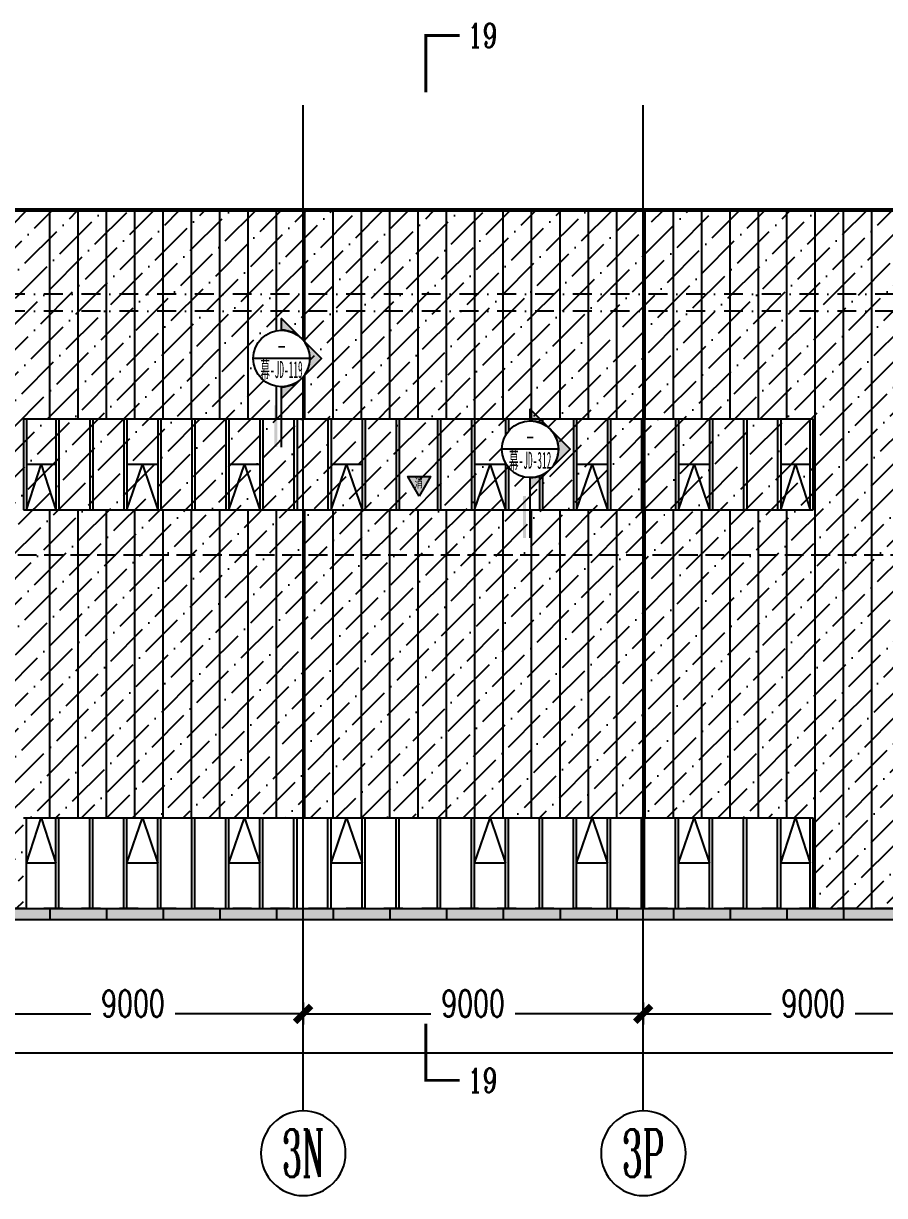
# Model space of a CAD drawing. Extents: x -2072575 to 87763, y 445513 to 805276.
# Drawn here: x -287615 to -264826, y 495625 to 526626 of the extents above; entities that cross this region are included whole.
import ezdxf
from ezdxf.enums import TextEntityAlignment as Align

# ---------------------------------------------------------------- set-up
doc = ezdxf.new("R2010")
doc.units = 0
doc.header["$LTSCALE"] = 1000
for name, pattern in [('__DASH', [0.35, 0.25, -0.1]), ('CENTER', [2, 1.25, -0.25, 0.25, -0.25]), ('DASHDOT', [1, 0.5, -0.25, 0, -0.25]), ('DOT', [0.25, 0, -0.25])]:
    doc.linetypes.add(name, pattern=pattern)
doc.layers.get('Defpoints').update_dxf_attribs({"color": 210})
for name, color, linetype in [('!ZN1-填充-8', 8, 'Continuous'), ('!ZN1-文字-7', 7, 'Continuous'), ('!ZN1-标注-173', 173, 'Continuous'), ('!ZN3-玻璃幕墙-4', 4, 'Continuous'), ('!ZN4-辅助材料-1', 1, 'Continuous'), ('!ZN5-铝材断面-6', 6, 'Continuous'), ('!ZN7-索引-3', 3, 'Continuous'), ('3符号', 3, 'Continuous'), ('3铝板幕墙', 3, 'Continuous'), ('4玻璃幕墙', 4, 'Continuous'), ('A-LIN-V', 9, 'Continuous'), ('A-云线', 50, 'Continuous'), ('AS-WALL', 40, 'Continuous'), ('DIM', 173, 'Continuous'), ('DOT', 8, 'DOT'), ('DOTE', 1, 'CENTER'), ('IE-填充-JYZS', 7, 'Continuous'), ('压型钢板', 23, 'Continuous')]:
    doc.layers.add(name, color=color, linetype=linetype)
doc.layers.add('A-加建区域', color=47, linetype='Continuous', plot=False)
doc.styles.add('_TCH_AXIS', font='COMPLEX', dxfattribs={"bigfont": 'GBCBIG'})
doc.styles.add('_TCH_LABEL', font='COMPLEX', dxfattribs={"bigfont": 'GBCBIG'})
doc.styles.add('DHTEXT-1', font='romans.shx', dxfattribs={"width": 0.7, "bigfont": 'chinese.shx'})
doc.styles.add('中南符号', font='simhei.ttf')
doc.styles.add('样式 1', font='romans.shx', dxfattribs={"width": 0.7, "bigfont": 'chinese.shx'})
doc.dimstyles.new('ZN280', dxfattribs={"dimscale": 280, "dimtxt": 2.5, "dimasz": 1.5, "dimexe": 1, "dimexo": 2, "dimgap": 0.9, "dimtad": 1, "dimdec": 0, "dimdsep": 46, "dimtxsty": 'DHTEXT-1', "dimblk": 'ARCHTICK', "dimcen": 2.5, "dimclrd": 173, "dimclre": 173, "dimclrt": 7, "dimazin": 2, "dimtfac": 1, "dimtdec": 0, "dimtix": 1, "dimtmove": 2, "dimatfit": 3, "dimfxl": 0, "dimarcsym": 0})

# ---------------------------------------------------------------- blocks, each defined once
blk = doc.blocks.new('_ArchTick')
at = {"color": 0, "linetype": 'ByBlock', "const_width": 0.4}
blk.add_lwpolyline([(-0.5, -0.5), (0.5, 0.5)], dxfattribs=at)
blk = doc.blocks.new('*D1031')
at = {"layer": 'Defpoints', "color": 0, "ltscale": 2800, "transparency": 16777216}
for p in [(0, -1926.066173615283), (183999.9999999995, -1926.066173615283), (183999.9999999995, -3824.075532088522)]:
    blk.add_point(p, dxfattribs=at)
at = {"layer": 'DIM', "color": 173, "linetype": 'ByBlock', "lineweight": -2, "ltscale": 2800, "transparency": 16777216}
for p, q in [((-3.429011037612589e-14, -2486.066173615283), (-1.333646094683616e-13, -4104.075532088522)), ((183999.9999999995, -2486.066173615283), (183999.9999999995, -4104.075532088522)), ((-1.162195542802986e-13, -3824.075532088522), (90503.00000135833, -3824.075532088522)), ((183999.9999999995, -3824.075532088522), (93597.00000135833, -3824.075532088522))]:
    blk.add_line(p, q, dxfattribs=at)
at = {"layer": 'DIM', "color": 173, "lineweight": -2, "ltscale": 2800, "transparency": 16777216, "xscale": 420, "yscale": 420, "zscale": 420, "rotation": 180}
blk.add_blockref('_ArchTick', (-1.162195542802986e-13, -3824.075532088522), dxfattribs=at)
at = {"layer": 'DIM', "color": 173, "lineweight": -2, "ltscale": 2800, "transparency": 16777216, "xscale": 420, "yscale": 420, "zscale": 420}
blk.add_blockref('_ArchTick', (183999.9999999995, -3824.075532088522), dxfattribs=at)
at = {"layer": 'DIM', "color": 7, "ltscale": 2800, "transparency": 16777216, "insert": (92050.00000135833, -3549.075532088522), "char_height": 700, "attachment_point": 5, "style": 'DHTEXT-1'}
blk.add_mtext('184000', dxfattribs=at)
blk = doc.blocks.new('*D1038')
at = {"layer": 'Defpoints', "color": 0, "ltscale": 2800, "transparency": 16777216}
for p in [(117000, -1926.066173615283), (126000.0000000005, -1926.066173615283), (126000.0000000005, -2784.075532088522)]:
    blk.add_point(p, dxfattribs=at)
at = {"layer": 'DIM', "color": 173, "linetype": 'ByBlock', "lineweight": -2, "ltscale": 2800, "transparency": 16777216}
for p, q in [((117000, -2486.066173615283), (117000, -3064.075532088522)), ((117000, -2784.075532088522), (120384.6666666667, -2784.075532088522)), ((126000.0000000005, -2784.075532088522), (122615.3333333333, -2784.075532088522)), ((126000.0000000005, -2486.066173615283), (126000.0000000005, -3064.075532088522))]:
    blk.add_line(p, q, dxfattribs=at)
at = {"layer": 'DIM', "color": 173, "lineweight": -2, "ltscale": 2800, "transparency": 16777216, "xscale": 420, "yscale": 420, "zscale": 420, "rotation": 180}
blk.add_blockref('_ArchTick', (117000, -2784.075532088522), dxfattribs=at)
at = {"layer": 'DIM', "color": 173, "lineweight": -2, "ltscale": 2800, "transparency": 16777216, "xscale": 420, "yscale": 420, "zscale": 420}
blk.add_blockref('_ArchTick', (126000.0000000005, -2784.075532088522), dxfattribs=at)
at = {"layer": 'DIM', "color": 7, "ltscale": 2800, "transparency": 16777216, "insert": (121500, -2509.075532088522), "char_height": 700, "attachment_point": 5, "style": 'DHTEXT-1'}
blk.add_mtext('9000', dxfattribs=at)
blk = doc.blocks.new('*D1040')
at = {"layer": 'Defpoints', "color": 0, "ltscale": 2800, "transparency": 16777216}
for p in [(108000, -1926.066173615283), (117000, -1926.066173615283), (117000, -2784.075532088522)]:
    blk.add_point(p, dxfattribs=at)
at = {"layer": 'DIM', "color": 173, "linetype": 'ByBlock', "lineweight": -2, "ltscale": 2800, "transparency": 16777216}
for p, q in [((108000, -2486.066173615283), (108000, -3064.075532088522)), ((108000, -2784.075532088522), (111384.6666666667, -2784.075532088522)), ((117000, -2784.075532088522), (113615.3333333333, -2784.075532088522)), ((117000, -2486.066173615283), (117000, -3064.075532088522))]:
    blk.add_line(p, q, dxfattribs=at)
at = {"layer": 'DIM', "color": 173, "lineweight": -2, "ltscale": 2800, "transparency": 16777216, "xscale": 420, "yscale": 420, "zscale": 420, "rotation": 180}
blk.add_blockref('_ArchTick', (108000, -2784.075532088522), dxfattribs=at)
at = {"layer": 'DIM', "color": 173, "lineweight": -2, "ltscale": 2800, "transparency": 16777216, "xscale": 420, "yscale": 420, "zscale": 420}
blk.add_blockref('_ArchTick', (117000, -2784.075532088522), dxfattribs=at)
at = {"layer": 'DIM', "color": 7, "ltscale": 2800, "transparency": 16777216, "insert": (112500, -2509.075532088522), "char_height": 700, "attachment_point": 5, "style": 'DHTEXT-1'}
blk.add_mtext('9000', dxfattribs=at)
blk = doc.blocks.new('*D1041')
at = {"layer": 'Defpoints', "color": 0, "ltscale": 2800, "transparency": 16777216}
for p in [(99000, -1926.066173615283), (108000, -1926.066173615283), (108000, -2784.075532088522)]:
    blk.add_point(p, dxfattribs=at)
at = {"layer": 'DIM', "color": 173, "linetype": 'ByBlock', "lineweight": -2, "ltscale": 2800, "transparency": 16777216}
for p, q in [((99000, -2486.066173615283), (99000, -3064.075532088522)), ((99000, -2784.075532088522), (102384.6666666667, -2784.075532088522)), ((108000, -2784.075532088522), (104615.3333333333, -2784.075532088522)), ((108000, -2486.066173615283), (108000, -3064.075532088522))]:
    blk.add_line(p, q, dxfattribs=at)
at = {"layer": 'DIM', "color": 173, "lineweight": -2, "ltscale": 2800, "transparency": 16777216, "xscale": 420, "yscale": 420, "zscale": 420, "rotation": 180}
blk.add_blockref('_ArchTick', (99000, -2784.075532088522), dxfattribs=at)
at = {"layer": 'DIM', "color": 173, "lineweight": -2, "ltscale": 2800, "transparency": 16777216, "xscale": 420, "yscale": 420, "zscale": 420}
blk.add_blockref('_ArchTick', (108000, -2784.075532088522), dxfattribs=at)
at = {"layer": 'DIM', "color": 7, "ltscale": 2800, "transparency": 16777216, "insert": (103500, -2509.075532088522), "char_height": 700, "attachment_point": 5, "style": 'DHTEXT-1'}
blk.add_mtext('9000', dxfattribs=at)
blk = doc.blocks.new('卓越-轴号')
blk.add_circle((0, 0), 4)
at = {"color": 0, "style": '_TCH_AXIS', "width": 1.041666666666667, "flags": 8}
blk.add_attdef('A', text='', height=4.48, dxfattribs=at).set_placement((-2, -2.240000000001601), (2, -2.240000000001601), align=Align.FIT)
blk = doc.blocks.new('*U104')
at = {"layer": '!ZN3-玻璃幕墙-4', "color": 7, "ltscale": 10}
blk.add_lwpolyline([(0, 0), (390.0000093092676, 1200), (780.0000186185353, 0)], dxfattribs=at)
blk = doc.blocks.new('*U89')
at = {"layer": '!ZN3-玻璃幕墙-4', "color": 7, "ltscale": 10}
blk.add_lwpolyline([(0, 0), (410.0000000002328, 1200), (820.0000000004657, 0)], dxfattribs=at)
blk = doc.blocks.new('*U92')
at = {"layer": '!ZN3-玻璃幕墙-4', "color": 7, "ltscale": 10}
blk.add_lwpolyline([(0, 0), (389.9999999997672, 1200), (779.9999999995343, 0)], dxfattribs=at)
blk = doc.blocks.new('消防救援口标识')
blk.add_wipeout([(-2.6837544311320016e-05, 1.125162816606462e-05), (-150.0000268375443, 259.8076323869839), (149.9999731624557, 259.8076323869839)]).dxf.layer = '!ZN1-标注-173'
at = {"layer": '!ZN1-填充-8'}
h = blk.add_hatch(color=252, dxfattribs=at)
h.dxf.hatch_style = 1
h.paths.add_polyline_path([(-2.683754428289831e-05, 1.125162816606462e-05), (-150.0000268375443, 259.8076323869755), (149.9999731624557, 259.8076323869755)])
at = {"layer": '!ZN1-标注-173'}
blk.add_lwpolyline([(-2.683754428289831e-05, 1.125162816606462e-05), (-150.0000268375443, 259.8076323869755), (149.9999731624557, 259.8076323869755)], close=True, dxfattribs=at)
at = {"layer": '!ZN1-文字-7', "ltscale": 1.5, "style": '样式 1', "width": 0.6999999996367479}
blk.add_text('消', height=119.9999999999667, dxfattribs=at).set_placement((-61.58768801324186, 163.5182025207323), align=Align.MIDDLE_LEFT)
blk = doc.blocks.new('*U146')
at = {"const_width": 0.5}
for points in [[(6, 0), (0, 0), (0, -10)], [(6, -184.2247797837075), (0, -184.2247797837075), (0, -174.2247797837075)]]:
    blk.add_lwpolyline(points, dxfattribs=at)
at = {"color": 0, "style": '_TCH_LABEL', "width": 0.7058823529411765, "flags": 8}
for tag, p in [('编号上', (10.00518062868127, 0)), ('编号下', (10.00518062868127, -184.2247797837075))]:
    blk.add_attdef(tag, text='', height=4.25, dxfattribs=at).set_placement(p, align=Align.MIDDLE_CENTER)
blk = doc.blocks.new('20250919090932')
at = {"layer": '!ZN1-填充-8'}
h = blk.add_hatch(dxfattribs=at)
h.set_pattern_fill('ANSI36', color=256, scale=299.9999999999999, style=0)
h.set_pattern_definition([(45, (388215.2277702078, -503214.6750869327), (252.56970340507, 926.0889124852564), [1190.625, -238.1249999999999, 0, -238.1249999999999])])
h.paths.add_polyline_path([(123850.0000306334, 2.601882442831993e-08), (123850.0000306334, -27.45202651416184), (123850.0000306338, -1.187436282634735e-08), (100610.6676167015, -1.187436282634735e-08), (100599.9999999723, 1.076841726899147e-08), (121499.9999999995, 1.076841726899147e-08), (121499.9999999995, 2400.000000026193), (100599.9999999723, 2400.000000026193), (100599.9999999723, 5.355104804039001e-09), (96810.6676167011, -2.619344741106033e-09), (96800.00002056442, 2.485467121005058e-08), (98300.00002073555, 1.076841726899147e-08), (98399.99999999953, 18450.00000001071), (123800.0000406164, 18457.54797348601)])
blk = doc.blocks.new('*U153')
blk.add_trace([(0, 1.25), (0, 0.75), (7.381370776474938, 1.25), (7.381370776474938, 0.75)])
blk = doc.blocks.new('*U152')
at = {"linetype": 'Continuous'}
blk.add_wipeout([(0.0907908176393504, -5.004859562292584), (0.46015974418594835, -4.984360791053703), (0.8270061021713505, -4.936639169608739), (1.189326304000128, -4.861955336905501), (1.5451414823722422, -4.760717190140019), (1.8925082981700134, -4.6334776569633735), (2.2295295543024927, -4.480931675582754), (2.554364557538074, -4.3039123992498425), (2.8652391717326315, -4.103386645866712), (3.1604555075459206, -3.8804496175617036), (3.438401195724358, -3.6363189190752028), (3.6975581933027755, -3.3723279076247543), (3.9365110746286867, -3.0899184105703217), (4.153954761926348, -2.7906328506532336), (4.34870165317904, -2.476105821818024), (4.519688108399413, -2.148055161627161), (4.665980258862309, -1.8082725690279648), (4.7867791075718555, -1.458613818714264), (4.881424893106008, -1.1009886255285597), (4.949400693004645, -0.7373502142617738), (4.990335247020794, -0.3696846518167849), (5.004004984815366, 2.9665159217984183e-13), (4.990335247020791, 0.3696846518174368), (4.949400693004636, 0.7373502142624258), (4.881424893105993, 1.100988625529208), (4.786779107571843, 1.4586138187149125), (4.66598025886229, 1.8082725690286097), (4.519688108399393, 2.148055161627803), (4.348701653179011, 2.476105821818665), (4.153954761926319, 2.7906328506538705), (3.936511074628652, 3.0899184105709567), (3.6975581933027426, 3.3723279076253876), (3.4384011957243215, 3.6363189190758307), (3.1604555075458847, 3.8804496175623253), (2.8652391717325987, 4.103386645867329), (2.5543645575380354, 4.30391239925046), (2.2295295543024545, 4.480931675583372), (1.8925082981699732, 4.633477656963991), (1.5451414823722023, 4.760717190140621), (1.189326304000089, 4.861955336906112), (0.8270061021713133, 4.936639169609339), (0.46015974418591066, 4.984360791054302), (0.09079081763931261, 5.004859562293177), (-0.2790833124783275, 4.99802352614585), (-0.6474425219301481, 4.963890018671212), (-1.01227496045062, 4.902645465250555), (-1.3715880397740685, 4.814624362396803), (-1.7234193164607896, 4.700307450850516), (-2.065847210082607, 4.560319089940706), (-2.3970014982288204, 4.424939505306048), (-2.715073531012466, 4.206522324313391), (-3.018326109288823, 3.9946462348430813), (-3.3051029726347223, 3.760952772867828), (-3.57383784526863, 3.506718291038692), (-3.823062990505832, 3.2333313299341375), (-4.051417227027248, 2.942285034332886), (-4.257653363179748, 2.635168998174927), (-4.4406450087045, 2.313660582750644), (-4.599392726689953, 1.9795157555351075), (-4.733029492149662, 1.6345594997026396), (-4.840825427412118, 1.2806758467015662), (-4.922191788459486, 0.9197975863277978), (-4.976684180443269, 0.553895710497164), (-5.004004984814856, 0.18496864837108618), (-5.004004984814856, -0.18496864837052307), (-4.976684180443265, -0.5538957104966009), (-4.922191788459482, -0.9197975863272347), (-4.840825427412109, -1.2806758467010049), (-4.73302949214965, -1.6345594997020712), (-4.599392726689939, -1.9795157555345444), (-4.440645008704487, -2.3136605827500833), (-4.257653363179732, -2.635168998174356), (-4.051417227027228, -2.94228503433232), (-3.823062990505813, -3.2333313299335664), (-3.573837845268605, -3.506718291038128), (-3.3051029726346983, -3.7609527728672525), (-3.018326109288799, -3.994646234842504), (-2.7150735310124388, -4.206522324312813), (-2.3970014982287924, -4.3954238475501), (-2.0658472100825787, -4.560319089940119), (-1.7234193164607574, -4.70030745084993), (-1.3715880397740343, -4.814624362396216), (-1.012274960450586, -4.902645465249968), (-0.6474425219301119, -4.963890018670625), (-0.2790833124782914, -4.998023526145264)], dxfattribs=at)
h = blk.add_hatch(color=256)
h.paths.add_polyline_path([(-3.53552683487851, -3.535526834864186), (-7.071053669715184, 2.273736754432321e-13), (-4.999989999996615, 2.273736754432321e-13, 0.1989123673797285)])
h.paths.add_polyline_path([(3.535526834864868, -3.535526834849179), (1.455191522836685e-11, -7.071053669727235), (-3.535526834863958, -3.535526834878283, 0.4142135623730107)])
h.paths.add_polyline_path([(4.999989999996615, 2.273736754432321e-13), (7.071053669744288, 2.273736754432321e-13), (3.535526834844859, -3.535526834868506, 0.1989123673800419)])
for points in [[(-7.071053669715184, 2.273736754432321e-13), (-4.999989999996615, 2.273736754432321e-13, 0.1989123673796696), (-3.53552683487942, -3.535526834863276), (-7.071053669715184, 2.273736754432321e-13)], [(4.999989999996615, 2.273736754432321e-13), (7.071053669744288, 2.273736754432321e-13), (3.535526834850316, -3.535526834863276, 0.1989123673796696), (4.999989999996615, 2.273736754432321e-13)], [(-3.53552683487942, -3.535526834863276, 0.4142135623730907), (3.535526834850316, -3.535526834863276), (1.455191522836685e-11, -7.071053669727235), (-3.53552683487942, -3.535526834863276, 0.4142135623730907)]]:
    blk.add_lwpolyline(points, format="xyb", close=True)
at = {"ltscale": 10}
blk.add_circle((0, 2.273736754432321e-13), 4.999989999996616, dxfattribs=at)
blk = doc.blocks.new('Zsymbol-CutIndexes_3')
at = {"linetype": 'Continuous'}
blk.add_line((5.005714285714284, 1.156236051347292e-09), (-5.005714285714287, -1.156236051347292e-09), dxfattribs=at)
at = {"color": 0, "style": '中南符号'}
blk.add_attdef('视图', text='', height=3, dxfattribs=at).set_placement((0, 0), align=Align.BOTTOM_CENTER)
at = {"color": 0, "style": '中南符号', "width": 0.6925676810526811}
blk.add_attdef('图号', text='', height=3, dxfattribs=at).set_placement((-3.742353254009799, -3.440745258874354), (3.728039710153951, -3.440745258874354), align=Align.FIT)
blk = doc.blocks.new('20250821140405')
at = {"layer": 'DOT', "linetype": 'DASHDOT'}
for p, q in [((192648.2005163557, 18500), (-7043.879959920887, 18500)), ((192648.2005163557, 16250), (-7043.879959920887, 16250.00000000023)), ((192648.2005163557, 15799.99999999977), (-7043.879959920887, 15800)), ((192648.2005163557, 0), (-7043.879959920887, 0))]:
    blk.add_line(p, q, dxfattribs=at)
at = {"layer": 'DOTE', "ltscale": 280}
for p, q in [((107999.9999999995, -5350.000000000233), (108000, 21247.61641396629)), ((117000, -5350.000000000233), (117000, 21247.61641396629))]:
    blk.add_line(p, q, dxfattribs=at)
at = {"layer": '3符号', "color": 7}
ref = blk.add_blockref('卓越-轴号', (108006.2630015006, -6469.982488618465), dxfattribs=dict(at, xscale=-280, yscale=280, zscale=280))
ref.add_attrib('A', '3N', dxfattribs={"layer": '0', "color": 0, "height": 1254.4, "style": '_TCH_AXIS', "width": 0.4934210526315789}).set_placement((107446.2630015006, -7097.182488618884), (108566.2630015006, -7097.182488618884), align=Align.FIT)
ref = blk.add_blockref('卓越-轴号', (117006.2630015011, -6469.982488618465), dxfattribs=dict(at, xscale=-280, yscale=280, zscale=280))
ref.add_attrib('A', '3P', dxfattribs={"layer": '0', "color": 0, "height": 1254.4, "style": '_TCH_AXIS', "width": 0.5208333333333334}).set_placement((116446.2630015011, -7097.182488618884), (117566.2630015011, -7097.182488618884), align=Align.FIT)
at = {"layer": 'DIM', "ltscale": 2800}
for base, p1, p2, picture, middle in [((183999.9999999995, -3824.075532088522), (0, -1926.066173615283), (183999.9999999995, -1926.066173615283), '*D1031', (92050.00000135833, -3549.075532088522)), ((108000, -2784.075532088522), (99000, -1926.066173615283), (108000, -1926.066173615283), '*D1041', (103500, -2509.075532088522)), ((117000, -2784.075532088522), (108000, -1926.066173615283), (117000, -1926.066173615283), '*D1040', (112500, -2509.075532088522)), ((126000.0000000005, -2784.075532088522), (117000, -1926.066173615283), (126000.0000000005, -1926.066173615283), '*D1038', (121500, -2509.075532088522))]:
    dim = blk.add_linear_dim(base=base, p1=p1, p2=p2, angle=0, dimstyle='ZN280', dxfattribs=at)
    dim.commit()
    dim.dimension.update_dxf_attribs({"geometry": picture, "text_midpoint": middle, "dimtype": 129})

msp = doc.modelspace()

# ---------------------------------------------------------------- hatches: boundary and pattern name
at = {"layer": '!ZN1-填充-8'}
h = msp.add_hatch(dxfattribs=at)
h.set_pattern_fill('DOTS', color=141, scale=75, style=0)
h.set_pattern_definition([(0, (-308715.2277702698, 502914.6750869431), (59.53125, 119.0625), [0, -119.0625])])
h.paths.add_polyline_path([(-308715.2277702698, 503214.6750869341), (-264365.2277395744, 503214.6750869341), (-264365.2277395744, 502914.6750869431), (-308715.2277702698, 502914.6750869431)])
at = {"layer": 'IE-填充-JYZS', "ltscale": 10}
h = msp.add_hatch(dxfattribs=at)
h.set_pattern_fill('DOTS', color=141, scale=10)
h.set_pattern_definition([(0, (-389015.2277702078, 521664.6750867087), (7.9375, 15.875), [0, -15.875])])
h.paths.add_polyline_path([(-389015.2277702078, 521714.6750869434), (-203315.2277674914, 521714.6750869434), (-203315.2277674914, 521664.6750867087), (-389015.2277702078, 521664.6750867087)])

# ---------------------------------------------------------------- linework, layer by layer
at = {"layer": '!ZN7-索引-3', "ltscale": 3}
for p, q in [((-280784.6693911301, 515419.4651673125), (-280784.6693911301, 517763.4109060672)), ((-274204.6693911301, 513019.4651672894), (-274204.6693911301, 515363.4109060441))]:
    msp.add_line(p, q, dxfattribs=at)
at = {"layer": '3铝板幕墙', "ltscale": 1000}
for p, q in [((-286915.2277086657, 521714.6750869107), (-286915.2277086657, 521664.6750867087)), ((-285415.2277086657, 521714.6750869107), (-285415.2277086657, 521664.6750867087)), ((-283915.2277086657, 521714.6750869107), (-283915.2277086657, 521664.6750867087)), ((-282415.2277086657, 521714.6750869107), (-282415.2277086657, 521664.6750867087)), ((-280915.2277086657, 521714.6750869107), (-280915.2277086657, 521664.6750867087)), ((-279415.2277086657, 521714.6750869107), (-279415.2277086657, 521664.6750867087)), ((-277915.2277086657, 521714.6750869107), (-277915.2277086657, 521664.6750867087)), ((-276415.2277086657, 521714.6750869107), (-276415.2277086657, 521664.6750867087)), ((-274915.2277086657, 521714.6750869107), (-274915.2277086657, 521664.6750867087)), ((-273415.2277086657, 521714.6750869107), (-273415.2277086657, 521664.6750867087)), ((-271915.2277086657, 521714.6750869107), (-271915.2277086657, 521664.6750867087)), ((-270415.2277086657, 521714.6750869107), (-270415.2277086657, 521664.6750867087)), ((-268915.2277086657, 521714.6750869107), (-268915.2277086657, 521664.6750867087)), ((-267415.2277086657, 521714.6750869105), (-267415.2277086657, 521664.6750867085)), ((-265915.2277086657, 521714.6750869107), (-265915.2277086657, 521664.6750867087)), ((-286915.2277086657, 503214.6750869096), (-286915.2277086657, 502914.6750869431)), ((-285415.2277086657, 503214.6750869096), (-285415.2277086657, 502914.6750869431)), ((-283915.2277086657, 503214.6750869096), (-283915.2277086657, 502914.6750869431)), ((-282415.2277086657, 503214.6750869096), (-282415.2277086657, 502914.6750869431)), ((-280915.2277086657, 503214.6750869096), (-280915.2277086657, 502914.6750869431)), ((-279415.2277086657, 503214.6750869096), (-279415.2277086657, 502914.6750869431)), ((-277915.2277086657, 503214.6750869096), (-277915.2277086657, 502914.6750869431)), ((-276415.2277086657, 503214.6750869096), (-276415.2277086657, 502914.6750869431)), ((-274915.2277086657, 503214.6750869096), (-274915.2277086657, 502914.6750869431)), ((-273415.2277086657, 503214.6750869096), (-273415.2277086657, 502914.6750869431)), ((-271915.2277086657, 503214.6750869096), (-271915.2277086657, 502914.6750869431)), ((-270415.2277086657, 503214.6750869096), (-270415.2277086657, 502914.6750869431)), ((-268915.2277086657, 503214.6750869096), (-268915.2277086657, 502914.6750869431)), ((-267415.2277086657, 503214.6750869094), (-267415.2277086657, 502914.675086943)), ((-265915.2277086657, 503214.6750869096), (-265915.2277086657, 502914.6750869431))]:
    msp.add_line(p, q, dxfattribs=at)
for points in [[(-389015.2277702078, 521714.6750869338), (-203315.2277674914, 521714.6750869338), (-203315.2277674914, 521664.6750867087), (-389015.2277702078, 521664.6750867087)], [(-308715.2277702698, 503214.6750869339), (-264365.2277395744, 503214.6750869339), (-264365.2277395744, 502914.6750869431), (-308715.2277702698, 502914.6750869431)]]:
    msp.add_lwpolyline(points, close=True, dxfattribs=at)
at = {"layer": '4玻璃幕墙', "ltscale": 10}
for p, q in [((-287615.2277702205, 516164.6750870067), (-287615.2277702205, 513764.6750869828)), ((-287615.2277702205, 516164.6750869828), (-266715.2277702212, 516164.6750869829)), ((-287535.2277702205, 516164.6750870066), (-287535.2277702205, 513764.6750869827)), ((-286755.2277701811, 516164.6750870057), (-286755.2277701811, 513764.6750869598)), ((-286675.2277701811, 516164.6750870057), (-286675.2277701811, 513764.6750869598)), ((-285855.2277701811, 516164.6750870057), (-285855.2277701811, 513764.6750869598)), ((-285775.2277701811, 516164.6750870057), (-285775.2277701811, 513764.6750869598)), ((-284955.2277701811, 516164.6750870057), (-284955.2277701811, 513764.6750869598)), ((-284875.2277701811, 516164.6750870057), (-284875.2277701811, 513764.6750869598)), ((-284055.2277701811, 516164.6750870057), (-284055.2277701811, 513764.6750869598)), ((-283975.2277701811, 516164.6750870057), (-283975.2277701811, 513764.6750869598)), ((-283155.2277701811, 516164.6750870057), (-283155.2277701811, 513764.6750869598)), ((-283075.2277701811, 516164.6750870057), (-283075.2277701811, 513764.6750869598)), ((-282255.2277701811, 516164.6750870057), (-282255.2277701811, 513764.6750869598)), ((-282175.2277701811, 516164.6750870057), (-282175.2277701811, 513764.6750869598)), ((-281355.2277701811, 516164.6750870057), (-281355.2277701811, 513764.6750869598)), ((-281275.2277701811, 516164.6750870057), (-281275.2277701811, 513764.6750869598)), ((-280455.2277701811, 516164.6750870057), (-280455.2277701811, 513764.6750869598)), ((-280375.2277701811, 516164.6750870057), (-280375.2277701811, 513764.6750869598)), ((-279555.2277701811, 516164.6750870057), (-279555.2277701811, 513764.6750869598)), ((-279475.2277701811, 516164.6750870057), (-279475.2277701811, 513764.6750869598)), ((-278655.2277701811, 516164.6750870057), (-278655.2277701811, 513764.6750869598)), ((-278575.2277701811, 516164.6750870057), (-278575.2277701811, 513764.6750869598)), ((-277755.2277701811, 516164.6750870057), (-277755.2277701811, 513764.6750869598)), ((-277675.2277701811, 516164.6750870057), (-277675.2277701811, 513764.6750869598)), ((-276655.2277701811, 516164.6750870057), (-276655.2277701811, 513764.6750869598)), ((-276575.2277701811, 516164.6750870057), (-276575.2277701811, 513764.6750869598)), ((-275755.2277701811, 516164.6750870057), (-275755.2277701811, 513764.6750869598)), ((-275675.2277701811, 516164.6750870057), (-275675.2277701811, 513764.6750869598)), ((-274855.2277701811, 516164.6750870057), (-274855.2277701811, 513764.6750869598)), ((-274775.2277701811, 516164.6750870057), (-274775.2277701811, 513764.6750869598)), ((-273955.2277701811, 516164.6750870057), (-273955.2277701811, 513764.6750869598)), ((-273875.2277701811, 516164.6750870057), (-273875.2277701811, 513764.6750869598)), ((-273055.2277701811, 516164.6750870057), (-273055.2277701811, 513764.6750869598)), ((-272975.2277701811, 516164.6750870057), (-272975.2277701811, 513764.6750869598)), ((-272155.2277701811, 516164.6750870057), (-272155.2277701811, 513764.6750869598)), ((-272075.2277701811, 516164.6750870057), (-272075.2277701811, 513764.6750869598)), ((-271255.2277701811, 516164.6750870057), (-271255.2277701811, 513764.6750869598)), ((-271175.2277701811, 516164.6750870057), (-271175.2277701811, 513764.6750869598)), ((-270355.2277701811, 516164.6750870057), (-270355.2277701811, 513764.6750869598)), ((-270275.2277701811, 516164.6750870057), (-270275.2277701811, 513764.6750869598)), ((-269455.2277701811, 516164.6750870057), (-269455.2277701811, 513764.6750869598)), ((-269375.2277701811, 516164.6750870057), (-269375.2277701811, 513764.6750869598)), ((-268555.2277701811, 516164.6750870057), (-268555.2277701811, 513764.6750869598)), ((-268475.2277701811, 516164.6750870057), (-268475.2277701811, 513764.6750869598)), ((-267655.2277702081, 516164.6750870057), (-267655.2277702081, 513764.6750869598)), ((-267575.2277702081, 516164.6750870057), (-267575.2277702081, 513764.6750869598)), ((-266795.2277702212, 513764.6750869597), (-266795.2277702212, 516164.675086983)), ((-266715.2277702212, 513764.6750869596), (-266715.2277702212, 516164.6750869829)), ((-286755.2277701811, 514964.6750869828), (-287535.2277702205, 514964.6750869827)), ((-284055.2277701811, 514964.6750869827), (-284875.2277701811, 514964.6750869827)), ((-281355.2277701811, 514964.6750869827), (-282175.2277701811, 514964.6750869827)), ((-278655.2277701811, 514964.6750869827), (-279475.2277701811, 514964.6750869827)), ((-274855.2277701811, 514964.6750869827), (-275675.2277701811, 514964.6750869827)), ((-272155.2277701811, 514964.6750869827), (-272975.2277701811, 514964.6750869827)), ((-269455.2277701811, 514964.6750869827), (-270275.2277701811, 514964.6750869827)), ((-266795.2277702212, 514964.6750870068), (-267575.2277702081, 514964.6750869827)), ((-287615.2277702232, 513764.6750869598), (-266715.2277702239, 513764.6750869598))]:
    msp.add_line(p, q, dxfattribs=at)
at = {"layer": '4玻璃幕墙', "ltscale": 1.5}
for p, q in [((-287615.2277702352, 505614.67508696), (-266715.2277702361, 505614.6750869362)), ((-287535.227788806, 503214.6750869103), (-287535.227788806, 505614.6750869599)), ((-286755.227770196, 503214.6750869102), (-286755.227770196, 505614.675086959)), ((-286675.227770196, 503214.6750869102), (-286675.227770196, 505614.675086959)), ((-285855.227770196, 503214.6750869102), (-285855.227770196, 505614.675086959)), ((-285775.227770196, 503214.6750869102), (-285775.227770196, 505614.675086959)), ((-284955.227770196, 503214.6750869102), (-284955.227770196, 505614.675086959)), ((-284875.227770196, 503214.6750869102), (-284875.227770196, 505614.675086959)), ((-284055.227770196, 503214.6750869102), (-284055.227770196, 505614.675086959)), ((-283975.227770196, 503214.6750869102), (-283975.227770196, 505614.675086959)), ((-283155.227770196, 503214.6750869102), (-283155.227770196, 505614.675086959)), ((-283075.227770196, 503214.6750869102), (-283075.227770196, 505614.675086959)), ((-282255.227770196, 503214.6750869102), (-282255.227770196, 505614.675086959)), ((-282175.227770196, 503214.6750869102), (-282175.227770196, 505614.675086959)), ((-281355.227770196, 503214.6750869102), (-281355.227770196, 505614.675086959)), ((-281275.227770196, 503214.6750869102), (-281275.227770196, 505614.675086959)), ((-280455.227770196, 503214.6750869102), (-280455.227770196, 505614.675086959)), ((-280375.227770196, 503214.6750869102), (-280375.227770196, 505614.675086959)), ((-279555.227770196, 503214.6750869102), (-279555.227770196, 505614.675086959)), ((-279475.227770196, 503214.6750869102), (-279475.227770196, 505614.675086959)), ((-278655.227770196, 503214.6750869102), (-278655.227770196, 505614.675086959)), ((-278575.227770196, 503214.6750869102), (-278575.227770196, 505614.675086959)), ((-277755.227770196, 503214.6750869102), (-277755.227770196, 505614.675086959)), ((-277675.227770196, 503214.6750869102), (-277675.227770196, 505614.675086959)), ((-276655.227770196, 503214.6750869102), (-276655.227770196, 505614.675086959)), ((-276575.227770196, 503214.6750869102), (-276575.227770196, 505614.675086959)), ((-275755.227770196, 503214.6750869102), (-275755.227770196, 505614.675086959)), ((-275675.227770196, 503214.6750869102), (-275675.227770196, 505614.675086959)), ((-274855.227770196, 503214.6750869102), (-274855.227770196, 505614.675086959)), ((-274775.227770196, 503214.6750869102), (-274775.227770196, 505614.675086959)), ((-273955.227770196, 503214.6750869102), (-273955.227770196, 505614.675086959)), ((-273875.227770196, 503214.6750869102), (-273875.227770196, 505614.675086959)), ((-273055.227770196, 503214.6750869102), (-273055.227770196, 505614.675086959)), ((-272975.227770196, 503214.6750869102), (-272975.227770196, 505614.675086959)), ((-272155.227770196, 503214.6750869102), (-272155.227770196, 505614.675086959)), ((-272075.227770196, 503214.6750869102), (-272075.227770196, 505614.675086959)), ((-271255.2277702363, 503214.6750869102), (-271255.2277702363, 505614.675086959)), ((-271175.2277702363, 503214.6750869102), (-271175.2277702363, 505614.675086959)), ((-270355.227770196, 503214.6750869102), (-270355.227770196, 505614.675086959)), ((-270275.227770196, 503214.6750869102), (-270275.227770196, 505614.675086959)), ((-269455.227770196, 503214.6750869102), (-269455.227770196, 505614.675086959)), ((-269375.227770196, 503214.6750869102), (-269375.227770196, 505614.675086959)), ((-268555.227770196, 503214.6750869102), (-268555.227770196, 505614.675086959)), ((-268475.227770196, 503214.6750869102), (-268475.227770196, 505614.675086959)), ((-267655.227770223, 503214.6750869102), (-267655.227770223, 505614.675086959)), ((-267575.227770223, 503214.6750869102), (-267575.227770223, 505614.675086959)), ((-266795.2277702342, 503214.6750869102), (-266795.2277702342, 505614.675086959)), ((-266715.2277702342, 503214.6750869102), (-266715.2277702342, 505614.675086959)), ((-286755.227770196, 504414.6750868994), (-287535.227788806, 504414.6750868994)), ((-284055.227770196, 504414.6750868763), (-284875.227770196, 504414.6750868763)), ((-281355.227770196, 504414.6750868763), (-282175.227770196, 504414.6750868763)), ((-278655.227770196, 504414.6750868763), (-279475.227770196, 504414.6750868763)), ((-274855.227770196, 504414.6750868763), (-275675.227770196, 504414.6750868763)), ((-272155.227770196, 504414.6750868763), (-272975.227770196, 504414.6750868763)), ((-269455.227770196, 504414.6750868763), (-270275.227770196, 504414.6750868763)), ((-266795.2277702342, 504414.6750868763), (-267575.227770223, 504414.6750868763)), ((-287615.2277702352, 503214.6750869341), (-266715.2277702361, 503214.6750869103))]:
    msp.add_line(p, q, dxfattribs=at)
at = {"layer": 'A-LIN-V'}
for p, q in [((-203315.2277674914, 521714.6750869433), (-388915.2277852731, 521714.6750869435)), ((-203315.2277674914, 521664.6750869433), (-388915.2277852731, 521664.6750869435))]:
    msp.add_line(p, q, dxfattribs=at)
at = {"layer": 'A-加建区域', "linetype": '__DASH', "ltscale": 2}
msp.add_line((-195567.0272538523, 512564.6750869434), (-395259.1077301287, 512564.6750869434), dxfattribs=at)
at = {"layer": 'AS-WALL'}
msp.add_line((-195567.0272538523, 502914.675086943), (-395259.1077301287, 502914.6750869432), dxfattribs=at)
at = {"layer": '压型钢板', "ltscale": 10}
for p, q in [((-286915.2277293135, 516164.6750869829), (-286915.2277293135, 521714.6750869342)), ((-286165.2277293135, 516164.6750869672), (-286165.2277293135, 521714.6750869342)), ((-285415.2277293135, 516164.6750869672), (-285415.2277293135, 521714.6750869342)), ((-284665.2277293135, 516164.6750869672), (-284665.2277293135, 521714.6750869342)), ((-283915.2277293135, 516164.6750869672), (-283915.2277293135, 521714.6750869342)), ((-283165.2277293135, 516164.6750869672), (-283165.2277293135, 521714.6750869342)), ((-282415.2277293135, 516164.6750869672), (-282415.2277293135, 521714.6750869342)), ((-281665.2277293135, 516164.6750869672), (-281665.2277293135, 521714.6750869342)), ((-280915.2277293135, 516164.6750869672), (-280915.2277293135, 521714.6750869342)), ((-280165.2277293135, 516164.6750869672), (-280165.2277293135, 521714.6750869342)), ((-279415.2277293135, 516164.6750869672), (-279415.2277293135, 521714.6750869342)), ((-278665.2277293135, 516164.6750869672), (-278665.2277293135, 521714.6750869342)), ((-277915.2277293135, 516164.6750869672), (-277915.2277293135, 521714.6750869342)), ((-277165.2277293135, 516164.6750869672), (-277165.2277293135, 521714.6750869342)), ((-276415.2277293135, 516164.6750869672), (-276415.2277293135, 521714.6750869342)), ((-275665.2277293135, 516164.6750869672), (-275665.2277293135, 521714.6750869342)), ((-274915.2277293135, 516164.6750869672), (-274915.2277293135, 521714.6750869342)), ((-274165.2277293135, 516164.6750869672), (-274165.2277293135, 521714.6750869342)), ((-273415.2277293135, 516164.6750869672), (-273415.2277293135, 521714.6750869342)), ((-272665.2277293135, 516164.6750869672), (-272665.2277293135, 521714.6750869342)), ((-271915.2277293135, 516164.6750869672), (-271915.2277293135, 521714.6750869342)), ((-271165.2277293135, 516164.6750869672), (-271165.2277293135, 521714.6750869342)), ((-270415.2277293135, 516164.6750869672), (-270415.2277293135, 521714.6750869342)), ((-269665.2277293135, 516164.6750869672), (-269665.2277293135, 521714.6750869342)), ((-268915.2277293135, 516164.6750869672), (-268915.2277293135, 521714.6750869342)), ((-268165.2277293135, 516164.6750869672), (-268165.2277293135, 521714.6750869342)), ((-267415.2277293135, 516164.675086983), (-267415.2277293135, 521714.6750869342)), ((-266665.2277293135, 503214.6750869341), (-266665.2277293135, 521714.6750869342)), ((-265915.2277293135, 503214.6750869341), (-265915.2277293135, 521714.6750869342)), ((-265165.2277293135, 503214.6750869341), (-265165.2277293135, 521714.6750869342)), ((-286915.2277293135, 505614.6750869592), (-286915.2277293135, 513764.6750869674)), ((-286165.2277293135, 505614.6750869118), (-286165.2277293135, 513764.6750869674)), ((-285415.2277293135, 505614.6750869118), (-285415.2277293135, 513764.6750869674)), ((-284665.2277293135, 505614.6750869118), (-284665.2277293135, 513764.6750869674)), ((-283915.2277293135, 505614.6750869118), (-283915.2277293135, 513764.6750869674)), ((-283165.2277293135, 505614.6750869118), (-283165.2277293135, 513764.6750869674)), ((-282415.2277293135, 505614.6750869118), (-282415.2277293135, 513764.6750869674)), ((-281665.2277293135, 505614.6750869118), (-281665.2277293135, 513764.6750869674)), ((-280915.2277293135, 505614.6750869118), (-280915.2277293135, 513764.6750869674)), ((-280165.2277293135, 505614.6750869118), (-280165.2277293135, 513764.6750869674)), ((-279415.2277293135, 505614.6750869118), (-279415.2277293135, 513764.6750869674)), ((-278665.2277293135, 505614.6750869118), (-278665.2277293135, 513764.6750869674)), ((-277915.2277293135, 505614.6750869118), (-277915.2277293135, 513764.6750869674)), ((-277165.2277293135, 505614.6750869118), (-277165.2277293135, 513764.6750869674)), ((-276415.2277293135, 505614.6750869118), (-276415.2277293135, 513764.6750869674)), ((-275665.2277293135, 505614.6750869118), (-275665.2277293135, 513764.6750869674)), ((-274915.2277293135, 505614.6750869118), (-274915.2277293135, 513764.6750869674)), ((-274165.2277293135, 505614.6750869118), (-274165.2277293135, 513764.6750869674)), ((-273415.2277293135, 505614.6750869118), (-273415.2277293135, 513764.6750869674)), ((-272665.2277293135, 505614.6750869118), (-272665.2277293135, 513764.6750869674)), ((-271915.2277293135, 505614.6750869118), (-271915.2277293135, 513764.6750869674)), ((-271165.2277293135, 505614.6750869118), (-271165.2277293135, 513764.6750869674)), ((-270415.2277293135, 505614.6750869118), (-270415.2277293135, 513764.6750869674)), ((-269665.2277293135, 505614.6750869118), (-269665.2277293135, 513764.6750869674)), ((-268915.2277293135, 505614.6750869118), (-268915.2277293135, 513764.6750869674)), ((-268165.2277293135, 505614.6750869118), (-268165.2277293135, 513764.6750869674)), ((-267415.2277293136, 505614.675086937), (-267415.2277293135, 513764.6750869674))]:
    msp.add_line(p, q, dxfattribs=at)

# ---------------------------------------------------------------- block references
at = {"layer": '!ZN3-玻璃幕墙-4', "ltscale": 500}
for name, p in [('*U92', (-287535.2277702123, 513764.6750869665)), ('*U89', (-284875.227770173, 513764.6750869665)), ('*U89', (-282175.227770173, 513764.6750869664)), ('*U89', (-279475.227770173, 513764.6750869664)), ('*U89', (-275675.227770173, 513764.6750869664)), ('*U89', (-272975.227770173, 513764.6750869664)), ('*U89', (-270275.227770173, 513764.6750869664)), ('*U92', (-267575.2277702, 513764.6750869664)), ('*U104', (-287535.2277888146, 504414.6750868994)), ('*U89', (-284875.2277702044, 504414.6750868994)), ('*U89', (-282175.2277702044, 504414.6750868994)), ('*U89', (-279475.2277702044, 504414.6750868994)), ('*U89', (-275675.2277702044, 504414.6750868994)), ('*U89', (-272975.2277702044, 504414.6750868994)), ('*U89', (-270275.2277702044, 504414.6750868994)), ('*U92', (-267575.2277702314, 504414.6750868994))]:
    msp.add_blockref(name, p, dxfattribs=at)
at = {"layer": '!ZN7-索引-3', "color": 7, "ltscale": 3, "xscale": 150, "yscale": 150, "zscale": 150, "rotation": 90}
for p in [(-280784.6693911301, 515419.4651673125), (-274204.6693911301, 513019.4651672894)]:
    msp.add_blockref('*U153', p, dxfattribs=at)
at = {"layer": 'A-云线', "ltscale": 10}
msp.add_blockref('20250821140405', (-388215.2277702078, 503214.6750869341), dxfattribs=at)

# ---------------------------------------------------------------- next in the draw order: block references
at = {"layer": '!ZN4-辅助材料-1', "xscale": 2, "yscale": 2, "zscale": 2}
msp.add_blockref('消防救援口标识', (-277139.5797685141, 514121.1915403302), dxfattribs=at)

# ---------------------------------------------------------------- next in the draw order: block references
at = {"layer": '!ZN5-铝材断面-6', "ltscale": 10}
msp.add_blockref('20250919090932', (-388215.2277702078, 503214.6750869327), dxfattribs=at)
at = {"layer": '3符号', "color": 7}
ref = msp.add_blockref('*U146', (-276966.7783244764, 526307.0619794705), dxfattribs=dict(at, xscale=150, yscale=150, zscale=150))
ref.add_attrib('编号上', '19', dxfattribs={"layer": '0', "color": 0, "height": 637.5, "style": '_TCH_LABEL', "width": 0.7058823529411765}).set_placement((-275466.0012301658, 526307.0619794705), align=Align.MIDDLE_CENTER)
ref.add_attrib('编号下', '19', dxfattribs={"layer": '0', "color": 0, "height": 637.5, "style": '_TCH_LABEL', "width": 0.7058823529411765}).set_placement((-275466.0012301658, 498673.3450119218), align=Align.MIDDLE_CENTER)

# ---------------------------------------------------------------- next in the draw order: block references
at = {"layer": '!ZN7-索引-3', "color": 7, "ltscale": 3, "xscale": 150, "yscale": 150, "zscale": 150, "rotation": 90}
for p in [(-280784.6693911301, 517763.4109060672), (-274204.6693911301, 515363.4109060441)]:
    msp.add_blockref('*U152', p, dxfattribs=at)

# ---------------------------------------------------------------- next in the draw order: block references
at = {"layer": '!ZN7-索引-3', "color": 7, "ltscale": 3}
ref = msp.add_blockref('Zsymbol-CutIndexes_3', (-280784.6693911301, 517763.4109060672), dxfattribs=dict(at, xscale=150, yscale=150, zscale=150))
ref.add_attrib('视图', '-', dxfattribs={"layer": '0', "color": 0, "height": 450, "style": '中南符号'}).set_placement((-280784.6693911301, 517763.4109060672), align=Align.BOTTOM_CENTER)
ref.add_attrib('图号', '幕-JD-119', dxfattribs={"layer": '0', "color": 0, "height": 450, "style": '中南符号', "width": 0.3847598228070633}).set_placement((-281346.0223792316, 517247.299117236), (-280225.463434607, 517247.299117236), align=Align.FIT)
ref = msp.add_blockref('Zsymbol-CutIndexes_3', (-274204.6693911301, 515363.4109060441), dxfattribs=dict(at, xscale=150, yscale=150, zscale=150))
ref.add_attrib('视图', '-', dxfattribs={"layer": '0', "color": 0, "height": 450, "style": '中南符号'}).set_placement((-274204.6693911301, 515363.4109060441), align=Align.BOTTOM_CENTER)
ref.add_attrib('图号', '幕-JD-312', dxfattribs={"layer": '0', "color": 0, "height": 450, "style": '中南符号', "width": 0.3847598228070633}).set_placement((-274766.0223792316, 514847.2991172129), (-273645.463434607, 514847.2991172129), align=Align.FIT)

doc.saveas('drawing.dxf')
